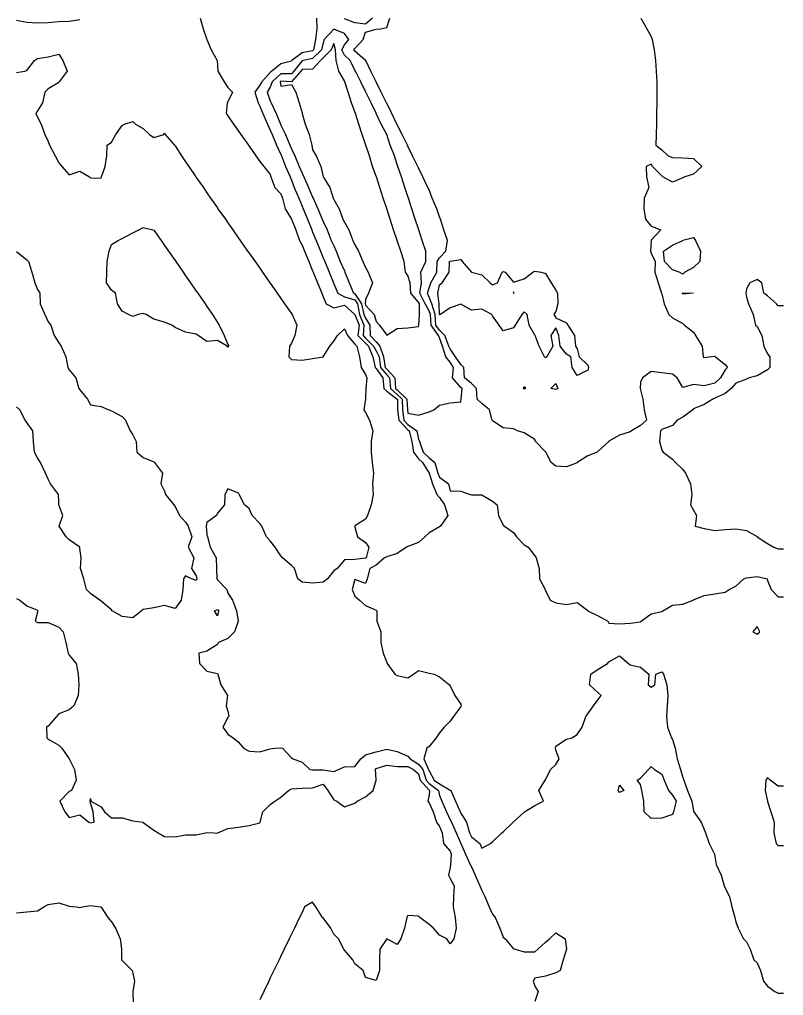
# Model space of a CAD drawing. Header units: metres. Extents: x 2681030 to 2681330, y 1246000 to 1246290.
# Drawn here: x 2681293.9 to 2681330, y 1246076.57 to 1246122.69 of the extents above; entities that cross this region are included whole.
import ezdxf

# ---------------------------------------------------------------- set-up
doc = ezdxf.new("R2010")
doc.units = ezdxf.units.M
doc.layers.add('BASIS_HOEHENLINIEN', color=8, linetype='Continuous')

msp = doc.modelspace()

# ---------------------------------------------------------------- linework, layer by layer
at = {"layer": 'BASIS_HOEHENLINIEN'}
for points in [[(2681302.439, 1246122.75, 436.5), (2681302.576, 1246122.25, 436.5), (2681302.746, 1246121.75, 436.5), (2681302.75, 1246121.744, 436.5), (2681302.963, 1246121.25, 436.5), (2681303.232, 1246120.75, 436.5), (2681303.25, 1246120.525, 436.5), (2681303.264, 1246120.25, 436.5), (2681303.568, 1246119.75, 436.5), (2681303.75, 1246119.479, 436.5), (2681303.956, 1246119.25, 436.5), (2681303.75, 1246118.797, 436.5), (2681303.719, 1246118.75, 436.5), (2681303.668, 1246118.25, 436.5), (2681303.75, 1246118.132, 436.5), (2681304.016, 1246117.75, 436.5), (2681304.25, 1246117.415, 436.5), (2681304.365, 1246117.25, 436.5), (2681304.713, 1246116.75, 436.5), (2681304.75, 1246116.697, 436.5), (2681305.062, 1246116.25, 436.5), (2681305.25, 1246115.98, 436.5), (2681305.451, 1246115.75, 436.5), (2681305.75, 1246115.37, 436.5), (2681305.774, 1246115.25, 436.5), (2681305.965, 1246114.75, 436.5), (2681306.25, 1246114.458, 436.5), (2681306.331, 1246114.25, 436.5), (2681306.46, 1246113.75, 436.5), (2681306.75, 1246113.257, 436.5), (2681306.753, 1246113.25, 436.5), (2681306.957, 1246112.75, 436.5), (2681307.128, 1246112.25, 436.5), (2681307.25, 1246112.033, 436.5), (2681307.366, 1246111.75, 436.5), (2681307.57, 1246111.25, 436.5), (2681307.75, 1246110.809, 436.5), (2681307.774, 1246110.75, 436.5), (2681307.978, 1246110.25, 436.5), (2681308.183, 1246109.75, 436.5), (2681308.25, 1246109.585, 436.5), (2681308.387, 1246109.25, 436.5), (2681308.75, 1246109.065, 436.5), (2681309.25, 1246109.197, 436.5), (2681309.75, 1246108.755, 436.5), (2681309.751, 1246108.75, 436.5), (2681309.947, 1246108.25, 436.5), (2681309.893, 1246107.75, 436.5), (2681310.25, 1246107.391, 436.5), (2681310.387, 1246107.25, 436.5), (2681310.603, 1246106.75, 436.5), (2681310.704, 1246106.25, 436.5), (2681310.75, 1246106.196, 436.5), (2681311.065, 1246105.75, 436.5), (2681311.119, 1246105.25, 436.5), (2681311.25, 1246105.131, 436.5), (2681311.75, 1246104.755, 436.5), (2681311.755, 1246104.75, 436.5), (2681311.761, 1246104.25, 436.5), (2681311.818, 1246103.75, 436.5), (2681312.25, 1246103.298, 436.5), (2681312.319, 1246103.25, 436.5), (2681312.444, 1246102.75, 436.5), (2681312.511, 1246102.25, 436.5), (2681312.75, 1246101.932, 436.5), (2681312.939, 1246101.75, 436.5), (2681313.25, 1246101.258, 436.5), (2681313.254, 1246101.25, 436.5), (2681313.42, 1246100.75, 436.5), (2681313.616, 1246100.25, 436.5), (2681313.75, 1246100.097, 436.5), (2681313.987, 1246099.75, 436.5), (2681314.138, 1246099.25, 436.5), (2681313.789, 1246098.75, 436.5), (2681313.75, 1246098.714, 436.5), (2681313.25, 1246098.434, 436.5), (2681313.05, 1246098.25, 436.5), (2681312.75, 1246097.976, 436.5), (2681312.25, 1246097.791, 436.5), (2681312.187, 1246097.75, 436.5), (2681311.75, 1246097.457, 436.5), (2681311.25, 1246097.304, 436.5), (2681311.153, 1246097.25, 436.5), (2681310.75, 1246096.91, 436.5), (2681310.46, 1246096.75, 436.5), (2681310.331, 1246096.25, 436.5), (2681310.25, 1246096.042, 436.5), (2681309.75, 1246096.219, 436.5), (2681309.616, 1246095.75, 436.5), (2681309.75, 1246095.444, 436.5), (2681309.964, 1246095.25, 436.5), (2681310.25, 1246095.002, 436.5), (2681310.75, 1246094.782, 436.5), (2681310.779, 1246094.75, 436.5), (2681310.789, 1246094.25, 436.5), (2681310.969, 1246093.75, 436.5), (2681310.975, 1246093.25, 436.5), (2681311.077, 1246092.75, 436.5), (2681311.25, 1246092.296, 436.5), (2681311.267, 1246092.25, 436.5), (2681311.636, 1246091.75, 436.5), (2681311.75, 1246091.696, 436.5), (2681312.25, 1246091.586, 436.5), (2681312.512, 1246091.75, 436.5), (2681312.75, 1246091.921, 436.5), (2681313.25, 1246091.792, 436.5), (2681313.498, 1246091.75, 436.5), (2681313.75, 1246091.63, 436.5), (2681314.216, 1246091.25, 436.5), (2681314.25, 1246091.201, 436.5), (2681314.465, 1246090.75, 436.5), (2681314.75, 1246090.328, 436.5), (2681314.777, 1246090.25, 436.5), (2681314.75, 1246090.226, 436.5), (2681314.411, 1246089.75, 436.5), (2681314.25, 1246089.526, 436.5), (2681313.962, 1246089.25, 436.5), (2681313.75, 1246088.983, 436.5), (2681313.594, 1246088.75, 436.5), (2681313.25, 1246088.34, 436.5), (2681313.152, 1246088.25, 436.5), (2681313.007, 1246087.75, 436.5), (2681313.232, 1246087.25, 436.5), (2681313.25, 1246087.189, 436.5), (2681313.497, 1246086.75, 436.5), (2681313.75, 1246086.566, 436.5), (2681314.25, 1246086.276, 436.5), (2681314.279, 1246086.25, 436.5), (2681314.495, 1246085.75, 436.5), (2681314.719, 1246085.25, 436.5), (2681314.75, 1246085.182, 436.5), (2681315.025, 1246084.75, 436.5), (2681315.167, 1246084.25, 436.5), (2681315.25, 1246084.066, 436.5), (2681315.659, 1246083.75, 436.5), (2681315.75, 1246083.536, 436.5), (2681316.155, 1246083.75, 436.5), (2681316.25, 1246083.831, 436.5), (2681316.697, 1246084.25, 436.5), (2681316.75, 1246084.299, 436.5), (2681317.232, 1246084.75, 436.5), (2681317.25, 1246084.767, 436.5), (2681317.75, 1246085.234, 436.5), (2681317.767, 1246085.25, 436.5), (2681318.25, 1246085.539, 436.5), (2681318.657, 1246085.75, 436.5), (2681318.436, 1246086.25, 436.5), (2681318.745, 1246086.75, 436.5), (2681318.75, 1246086.755, 436.5), (2681318.994, 1246087.25, 436.5), (2681319.25, 1246087.479, 436.5), (2681319.401, 1246087.75, 436.5), (2681319.25, 1246088.161, 436.5), (2681319.222, 1246088.25, 436.5), (2681319.25, 1246088.346, 436.5), (2681319.75, 1246088.681, 436.5), (2681320.004, 1246088.75, 436.5), (2681320.25, 1246088.903, 436.5), (2681320.485, 1246089.25, 436.5), (2681320.655, 1246089.75, 436.5), (2681320.75, 1246089.873, 436.5), (2681321.03, 1246090.25, 436.5), (2681321.25, 1246090.562, 436.5), (2681321.385, 1246090.75, 436.5), (2681321.25, 1246090.865, 436.5), (2681320.828, 1246091.25, 436.5), (2681320.89, 1246091.75, 436.5), (2681321.25, 1246091.982, 436.5), (2681321.678, 1246092.25, 436.5), (2681321.75, 1246092.328, 436.5), (2681322.25, 1246092.626, 436.5), (2681322.684, 1246092.25, 436.5), (2681322.75, 1246092.199, 436.5), (2681323.25, 1246092.075, 436.5), (2681323.642, 1246091.75, 436.5), (2681323.607, 1246091.25, 436.5), (2681323.75, 1246091.13, 436.5), (2681323.925, 1246091.25, 436.5), (2681323.967, 1246091.75, 436.5), (2681324.25, 1246091.855, 436.5), (2681324.335, 1246091.75, 436.5), (2681324.492, 1246091.25, 436.5), (2681324.541, 1246090.75, 436.5), (2681324.511, 1246090.25, 436.5), (2681324.466, 1246089.75, 436.5), (2681324.525, 1246089.25, 436.5), (2681324.71, 1246088.75, 436.5), (2681324.75, 1246088.662, 436.5), (2681324.877, 1246088.25, 436.5), (2681324.984, 1246087.75, 436.5), (2681325.127, 1246087.25, 436.5), (2681325.25, 1246086.874, 436.5), (2681325.29, 1246086.75, 436.5), (2681325.472, 1246086.25, 436.5), (2681325.67, 1246085.75, 436.5), (2681325.75, 1246085.297, 436.5), (2681325.766, 1246085.25, 436.5), (2681326.11, 1246084.75, 436.5), (2681326.25, 1246084.417, 436.5), (2681326.312, 1246084.25, 436.5), (2681326.494, 1246083.75, 436.5), (2681326.733, 1246083.25, 436.5), (2681326.75, 1246083.132, 436.5), (2681326.822, 1246082.75, 436.5), (2681327.057, 1246082.25, 436.5), (2681327.194, 1246081.75, 436.5), (2681327.25, 1246081.64, 436.5), (2681327.456, 1246081.25, 436.5), (2681327.56, 1246080.75, 436.5), (2681327.697, 1246080.25, 436.5), (2681327.75, 1246080.044, 436.5), (2681327.863, 1246079.75, 436.5), (2681328.109, 1246079.25, 436.5), (2681328.25, 1246079.103, 436.5), (2681328.419, 1246078.75, 436.5), (2681328.601, 1246078.25, 436.5), (2681328.75, 1246078.115, 436.5), (2681328.913, 1246077.75, 436.5), (2681329.061, 1246077.25, 436.5), (2681329.25, 1246077.005, 436.5), (2681329.592, 1246076.75, 436.5), (2681329.75, 1246076.67, 436.5), (2681330, 1246076.67, 436.5)], [(2681307.937, 1246122.75, 436), (2681307.945, 1246122.25, 436), (2681307.888, 1246121.75, 436), (2681307.791, 1246121.25, 436), (2681307.75, 1246121.211, 436), (2681307.25, 1246121.111, 436), (2681306.766, 1246120.75, 436), (2681306.75, 1246120.727, 436), (2681306.25, 1246120.59, 436), (2681305.826, 1246120.25, 436), (2681305.75, 1246120.184, 436), (2681305.357, 1246119.75, 436), (2681305.25, 1246119.585, 436), (2681305.017, 1246119.25, 436), (2681305.169, 1246118.75, 436), (2681305.25, 1246118.595, 436), (2681305.402, 1246118.25, 436), (2681305.611, 1246117.75, 436), (2681305.75, 1246117.462, 436), (2681305.844, 1246117.25, 436), (2681306.041, 1246116.75, 436), (2681306.25, 1246116.304, 436), (2681306.273, 1246116.25, 436), (2681306.466, 1246115.75, 436), (2681306.687, 1246115.25, 436), (2681306.75, 1246115.095, 436), (2681306.885, 1246114.75, 436), (2681307.095, 1246114.25, 436), (2681307.25, 1246113.871, 436), (2681307.299, 1246113.75, 436), (2681307.504, 1246113.25, 436), (2681307.708, 1246112.75, 436), (2681307.75, 1246112.648, 436), (2681307.912, 1246112.25, 436), (2681308.117, 1246111.75, 436), (2681308.25, 1246111.424, 436), (2681308.321, 1246111.25, 436), (2681308.525, 1246110.75, 436), (2681308.73, 1246110.25, 436), (2681308.75, 1246110.2, 436), (2681308.934, 1246109.75, 436), (2681309.25, 1246109.59, 436), (2681309.75, 1246109.44, 436), (2681309.871, 1246109.25, 436), (2681309.963, 1246108.75, 436), (2681310.174, 1246108.25, 436), (2681310.137, 1246107.75, 436), (2681310.25, 1246107.636, 436), (2681310.626, 1246107.25, 436), (2681310.75, 1246107.028, 436), (2681310.887, 1246106.75, 436), (2681310.952, 1246106.25, 436), (2681311.25, 1246105.895, 436), (2681311.384, 1246105.75, 436), (2681311.424, 1246105.25, 436), (2681311.75, 1246104.969, 436), (2681311.98, 1246104.75, 436), (2681311.995, 1246104.25, 436), (2681312.054, 1246103.75, 436), (2681312.25, 1246103.546, 436), (2681312.673, 1246103.25, 436), (2681312.75, 1246102.863, 436), (2681312.795, 1246102.75, 436), (2681312.969, 1246102.25, 436), (2681313.25, 1246101.98, 436), (2681313.522, 1246101.75, 436), (2681313.663, 1246101.25, 436), (2681313.75, 1246101.057, 436), (2681314.166, 1246100.75, 436), (2681314.25, 1246100.412, 436), (2681314.75, 1246100.403, 436), (2681315.195, 1246100.25, 436), (2681315.25, 1246100.225, 436), (2681315.75, 1246100.232, 436), (2681316.25, 1246099.935, 436), (2681316.465, 1246099.75, 436), (2681316.541, 1246099.25, 436), (2681316.75, 1246098.798, 436), (2681316.812, 1246098.75, 436), (2681317.25, 1246098.441, 436), (2681317.389, 1246098.25, 436), (2681317.75, 1246097.869, 436), (2681317.939, 1246097.75, 436), (2681318.25, 1246097.338, 436), (2681318.308, 1246097.25, 436), (2681318.455, 1246096.75, 436), (2681318.47, 1246096.25, 436), (2681318.734, 1246095.75, 436), (2681318.75, 1246095.709, 436), (2681318.977, 1246095.25, 436), (2681319.25, 1246095.126, 436), (2681319.75, 1246095.051, 436), (2681320.25, 1246095.133, 436), (2681320.75, 1246094.753, 436), (2681320.754, 1246094.75, 436), (2681321.25, 1246094.513, 436), (2681321.698, 1246094.25, 436), (2681321.75, 1246094.163, 436), (2681322.25, 1246094.136, 436), (2681322.75, 1246094.16, 436), (2681323.25, 1246094.233, 436), (2681323.269, 1246094.25, 436), (2681323.75, 1246094.602, 436), (2681324.25, 1246094.717, 436), (2681324.306, 1246094.75, 436), (2681324.75, 1246095.015, 436), (2681325.25, 1246095.053, 436), (2681325.734, 1246095.25, 436), (2681325.75, 1246095.263, 436), (2681326.25, 1246095.463, 436), (2681326.75, 1246095.548, 436), (2681327.25, 1246095.625, 436), (2681327.435, 1246095.75, 436), (2681327.75, 1246095.903, 436), (2681328.13, 1246096.25, 436), (2681328.25, 1246096.312, 436), (2681328.75, 1246096.361, 436), (2681329.225, 1246096.25, 436), (2681329.25, 1246096.172, 436), (2681329.413, 1246095.75, 436), (2681329.75, 1246095.413, 436), (2681330, 1246095.413, 436)], [(2681310.575, 1246122.75, 436), (2681310.25, 1246122.474, 436), (2681309.75, 1246122.532, 436), (2681309.25, 1246122.725, 436)], [(2681323.258, 1246122.75, 436), (2681323.541, 1246122.25, 436), (2681323.75, 1246121.881, 436), (2681323.788, 1246121.75, 436), (2681323.884, 1246121.25, 436), (2681323.945, 1246120.75, 436), (2681323.987, 1246120.25, 436), (2681324.018, 1246119.75, 436), (2681324.022, 1246119.25, 436), (2681324.013, 1246118.75, 436), (2681324.004, 1246118.25, 436), (2681323.995, 1246117.75, 436), (2681323.985, 1246117.25, 436), (2681323.976, 1246116.75, 436), (2681324.25, 1246116.525, 436), (2681324.546, 1246116.25, 436), (2681324.75, 1246116.175, 436), (2681325.25, 1246116.155, 436), (2681325.75, 1246116.123, 436), (2681326.141, 1246115.75, 436), (2681325.75, 1246115.376, 436), (2681325.339, 1246115.25, 436), (2681325.25, 1246115.202, 436), (2681324.75, 1246114.999, 436), (2681324.297, 1246115.25, 436), (2681324.25, 1246115.296, 436), (2681323.809, 1246115.75, 436), (2681323.75, 1246115.854, 436), (2681323.509, 1246115.75, 436), (2681323.532, 1246115.25, 436), (2681323.633, 1246114.75, 436), (2681323.418, 1246114.25, 436), (2681323.404, 1246113.75, 436), (2681323.476, 1246113.25, 436), (2681323.75, 1246112.917, 436), (2681324.204, 1246112.75, 436), (2681323.75, 1246112.263, 436), (2681323.746, 1246112.25, 436), (2681323.723, 1246111.75, 436), (2681323.75, 1246111.641, 436), (2681323.94, 1246111.25, 436), (2681323.924, 1246110.75, 436), (2681324.075, 1246110.25, 436), (2681324.242, 1246109.75, 436), (2681324.25, 1246109.723, 436), (2681324.368, 1246109.25, 436), (2681324.578, 1246108.75, 436), (2681324.75, 1246108.587, 436), (2681325.25, 1246108.321, 436), (2681325.323, 1246108.25, 436), (2681325.75, 1246107.912, 436), (2681325.849, 1246107.75, 436), (2681326.158, 1246107.25, 436), (2681326.203, 1246106.75, 436), (2681326.25, 1246106.714, 436), (2681326.477, 1246106.75, 436), (2681326.75, 1246106.776, 436), (2681326.782, 1246106.75, 436), (2681327.25, 1246106.385, 436), (2681327.359, 1246106.25, 436), (2681327.25, 1246106.129, 436), (2681327.028, 1246105.75, 436), (2681326.75, 1246105.509, 436), (2681326.25, 1246105.375, 436), (2681325.75, 1246105.436, 436), (2681325.25, 1246105.299, 436), (2681324.972, 1246105.75, 436), (2681324.75, 1246105.936, 436), (2681324.25, 1246105.992, 436), (2681323.75, 1246106.052, 436), (2681323.333, 1246105.75, 436), (2681323.25, 1246105.555, 436), (2681323.225, 1246105.25, 436), (2681323.25, 1246105.187, 436), (2681323.35, 1246104.75, 436), (2681323.415, 1246104.25, 436), (2681323.522, 1246103.75, 436), (2681323.25, 1246103.506, 436), (2681322.824, 1246103.25, 436), (2681322.75, 1246103.209, 436), (2681322.25, 1246103.048, 436), (2681321.75, 1246102.757, 436), (2681321.742, 1246102.75, 436), (2681321.25, 1246102.288, 436), (2681321.193, 1246102.25, 436), (2681320.75, 1246102.067, 436), (2681320.257, 1246101.75, 436), (2681320.25, 1246101.745, 436), (2681319.75, 1246101.551, 436), (2681319.25, 1246101.585, 436), (2681319.028, 1246101.75, 436), (2681318.767, 1246102.25, 436), (2681318.75, 1246102.264, 436), (2681318.283, 1246102.75, 436), (2681318.25, 1246102.849, 436), (2681317.75, 1246103.165, 436), (2681317.424, 1246103.25, 436), (2681317.25, 1246103.352, 436), (2681316.75, 1246103.399, 436), (2681316.25, 1246103.724, 436), (2681316.233, 1246103.75, 436), (2681316.107, 1246104.25, 436), (2681315.75, 1246104.549, 436), (2681315.521, 1246104.75, 436), (2681315.49, 1246105.25, 436), (2681315.25, 1246105.481, 436), (2681314.934, 1246105.75, 436), (2681314.898, 1246106.25, 436), (2681314.75, 1246106.379, 436), (2681314.507, 1246106.75, 436), (2681314.25, 1246107.129, 436), (2681314.185, 1246107.25, 436), (2681314.005, 1246107.75, 436), (2681313.75, 1246108.004, 436), (2681313.566, 1246108.25, 436), (2681313.534, 1246108.75, 436), (2681313.379, 1246109.25, 436), (2681313.25, 1246109.575, 436), (2681313.177, 1246109.75, 436), (2681313.25, 1246110.002, 436), (2681313.335, 1246110.25, 436), (2681313.615, 1246110.75, 436), (2681313.629, 1246111.25, 436), (2681313.75, 1246111.432, 436), (2681314.046, 1246111.75, 436), (2681314.116, 1246112.25, 436), (2681313.952, 1246112.75, 436), (2681313.785, 1246113.25, 436), (2681313.75, 1246113.363, 436), (2681313.622, 1246113.75, 436), (2681313.402, 1246114.25, 436), (2681313.25, 1246114.634, 436), (2681313.198, 1246114.75, 436), (2681312.965, 1246115.25, 436), (2681312.75, 1246115.686, 436), (2681312.716, 1246115.75, 436), (2681312.472, 1246116.25, 436), (2681312.25, 1246116.701, 436), (2681312.226, 1246116.75, 436), (2681311.979, 1246117.25, 436), (2681311.75, 1246117.715, 436), (2681311.733, 1246117.75, 436), (2681311.487, 1246118.25, 436), (2681311.25, 1246118.73, 436), (2681311.24, 1246118.75, 436), (2681310.994, 1246119.25, 436), (2681310.75, 1246119.745, 436), (2681310.747, 1246119.75, 436), (2681310.501, 1246120.25, 436), (2681310.259, 1246120.75, 436), (2681310.25, 1246120.76, 436), (2681309.75, 1246121.201, 436), (2681309.695, 1246121.25, 436), (2681309.75, 1246121.325, 436), (2681310.138, 1246121.75, 436), (2681310.25, 1246122.096, 436), (2681310.75, 1246122.227, 436), (2681310.973, 1246122.25, 436), (2681311.25, 1246122.311, 436), (2681311.406, 1246122.75, 436)], [(2681293.75, 1246122.663, 436.5), (2681294.25, 1246122.567, 436.5), (2681294.75, 1246122.538, 436.5), (2681295.25, 1246122.551, 436.5), (2681295.75, 1246122.598, 436.5), (2681296.25, 1246122.613, 436.5), (2681296.75, 1246122.693, 436.5)], [(2681313.25, 1246104.156, 435.5), (2681313.472, 1246104.25, 435.5), (2681313.75, 1246104.466, 435.5), (2681314.25, 1246104.57, 435.5), (2681314.75, 1246104.625, 435.5), (2681314.766, 1246104.75, 435.5), (2681314.81, 1246105.25, 435.5), (2681314.75, 1246105.304, 435.5), (2681314.36, 1246105.75, 435.5), (2681314.403, 1246106.25, 435.5), (2681314.25, 1246106.504, 435.5), (2681314.047, 1246106.75, 435.5), (2681313.881, 1246107.25, 435.5), (2681313.75, 1246107.654, 435.5), (2681313.693, 1246107.75, 435.5), (2681313.355, 1246108.25, 435.5), (2681313.319, 1246108.75, 435.5), (2681313.25, 1246108.918, 435.5), (2681313.076, 1246109.25, 435.5), (2681312.811, 1246109.75, 435.5), (2681312.9, 1246110.25, 435.5), (2681312.86, 1246110.75, 435.5), (2681313.096, 1246111.25, 435.5), (2681313.098, 1246111.75, 435.5), (2681312.933, 1246112.25, 435.5), (2681312.768, 1246112.75, 435.5), (2681312.75, 1246112.805, 435.5), (2681312.603, 1246113.25, 435.5), (2681312.439, 1246113.75, 435.5), (2681312.274, 1246114.25, 435.5), (2681312.25, 1246114.323, 435.5), (2681312.109, 1246114.75, 435.5), (2681311.945, 1246115.25, 435.5), (2681311.78, 1246115.75, 435.5), (2681311.75, 1246115.841, 435.5), (2681311.615, 1246116.25, 435.5), (2681311.415, 1246116.75, 435.5), (2681311.253, 1246117.25, 435.5), (2681311.25, 1246117.256, 435.5), (2681310.992, 1246117.75, 435.5), (2681310.76, 1246118.25, 435.5), (2681310.75, 1246118.271, 435.5), (2681310.514, 1246118.75, 435.5), (2681310.267, 1246119.25, 435.5), (2681310.25, 1246119.285, 435.5), (2681310.021, 1246119.75, 435.5), (2681309.775, 1246120.25, 435.5), (2681309.75, 1246120.3, 435.5), (2681309.528, 1246120.75, 435.5), (2681309.25, 1246121, 435.5), (2681309.133, 1246121.25, 435.5), (2681309.25, 1246121.492, 435.5), (2681309.459, 1246121.75, 435.5), (2681309.25, 1246122.023, 435.5), (2681308.75, 1246122.231, 435.5), (2681308.302, 1246121.75, 435.5), (2681308.25, 1246121.584, 435.5), (2681308.175, 1246121.25, 435.5), (2681307.75, 1246120.852, 435.5), (2681307.315, 1246120.75, 435.5), (2681307.25, 1246120.733, 435.5), (2681306.859, 1246120.25, 435.5), (2681306.75, 1246120.128, 435.5), (2681306.25, 1246120.122, 435.5), (2681305.846, 1246119.75, 435.5), (2681305.75, 1246119.491, 435.5), (2681305.606, 1246119.25, 435.5), (2681305.75, 1246118.845, 435.5), (2681305.791, 1246118.75, 435.5), (2681306.031, 1246118.25, 435.5), (2681306.229, 1246117.75, 435.5), (2681306.25, 1246117.701, 435.5), (2681306.468, 1246117.25, 435.5), (2681306.673, 1246116.75, 435.5), (2681306.75, 1246116.571, 435.5), (2681306.903, 1246116.25, 435.5), (2681307.117, 1246115.75, 435.5), (2681307.25, 1246115.434, 435.5), (2681307.337, 1246115.25, 435.5), (2681307.559, 1246114.75, 435.5), (2681307.75, 1246114.291, 435.5), (2681307.769, 1246114.25, 435.5), (2681308, 1246113.75, 435.5), (2681308.202, 1246113.25, 435.5), (2681308.25, 1246113.149, 435.5), (2681308.433, 1246112.75, 435.5), (2681308.633, 1246112.25, 435.5), (2681308.75, 1246111.991, 435.5), (2681308.86, 1246111.75, 435.5), (2681309.058, 1246111.25, 435.5), (2681309.25, 1246110.808, 435.5), (2681309.279, 1246110.75, 435.5), (2681309.479, 1246110.25, 435.5), (2681309.685, 1246109.75, 435.5), (2681309.75, 1246109.725, 435.5), (2681310.053, 1246109.25, 435.5), (2681310.175, 1246108.75, 435.5), (2681310.25, 1246108.578, 435.5), (2681310.459, 1246108.25, 435.5), (2681310.473, 1246107.75, 435.5), (2681310.75, 1246107.46, 435.5), (2681310.929, 1246107.25, 435.5), (2681311.1, 1246106.75, 435.5), (2681311.174, 1246106.25, 435.5), (2681311.25, 1246106.16, 435.5), (2681311.629, 1246105.75, 435.5), (2681311.673, 1246105.25, 435.5), (2681311.75, 1246105.184, 435.5), (2681312.205, 1246104.75, 435.5), (2681312.23, 1246104.25, 435.5), (2681312.25, 1246104.083, 435.5), (2681312.75, 1246103.994, 435.5), (2681313.25, 1246104.156, 435.5)], [(2681312.75, 1246108.186, 435), (2681312.776, 1246108.25, 435), (2681312.801, 1246108.75, 435), (2681312.799, 1246109.25, 435), (2681312.75, 1246109.338, 435), (2681312.388, 1246109.75, 435), (2681312.355, 1246110.25, 435), (2681312.25, 1246110.595, 435), (2681312.137, 1246110.75, 435), (2681312.077, 1246111.25, 435), (2681311.914, 1246111.75, 435), (2681311.75, 1246112.248, 435), (2681311.749, 1246112.25, 435), (2681311.579, 1246112.75, 435), (2681311.42, 1246113.25, 435), (2681311.255, 1246113.75, 435), (2681311.25, 1246113.766, 435), (2681311.082, 1246114.25, 435), (2681310.926, 1246114.75, 435), (2681310.761, 1246115.25, 435), (2681310.75, 1246115.284, 435), (2681310.584, 1246115.75, 435), (2681310.432, 1246116.25, 435), (2681310.267, 1246116.75, 435), (2681310.25, 1246116.802, 435), (2681310.087, 1246117.25, 435), (2681309.938, 1246117.75, 435), (2681309.773, 1246118.25, 435), (2681309.75, 1246118.32, 435), (2681309.59, 1246118.75, 435), (2681309.431, 1246119.25, 435), (2681309.269, 1246119.75, 435), (2681309.25, 1246119.791, 435), (2681308.986, 1246120.25, 435), (2681308.863, 1246120.75, 435), (2681308.83, 1246121.25, 435), (2681308.75, 1246121.55, 435), (2681308.626, 1246121.25, 435), (2681308.25, 1246120.873, 435), (2681308.116, 1246120.75, 435), (2681307.75, 1246120.337, 435), (2681307.25, 1246120.321, 435), (2681307.192, 1246120.25, 435), (2681306.75, 1246119.753, 435), (2681306.25, 1246119.774, 435), (2681306.224, 1246119.75, 435), (2681306.25, 1246119.533, 435), (2681306.75, 1246119.615, 435), (2681306.952, 1246119.25, 435), (2681307.107, 1246118.75, 435), (2681307.25, 1246118.288, 435), (2681307.262, 1246118.25, 435), (2681307.404, 1246117.75, 435), (2681307.593, 1246117.25, 435), (2681307.709, 1246116.75, 435), (2681307.75, 1246116.525, 435), (2681307.92, 1246116.25, 435), (2681308.136, 1246115.75, 435), (2681308.25, 1246115.251, 435), (2681308.251, 1246115.25, 435), (2681308.571, 1246114.75, 435), (2681308.717, 1246114.25, 435), (2681308.75, 1246114.18, 435), (2681309.012, 1246113.75, 435), (2681309.185, 1246113.25, 435), (2681309.25, 1246113.11, 435), (2681309.459, 1246112.75, 435), (2681309.652, 1246112.25, 435), (2681309.75, 1246112.041, 435), (2681309.911, 1246111.75, 435), (2681310.119, 1246111.25, 435), (2681310.25, 1246110.971, 435), (2681310.367, 1246110.75, 435), (2681310.587, 1246110.25, 435), (2681310.397, 1246109.75, 435), (2681310.25, 1246109.461, 435), (2681310.235, 1246109.25, 435), (2681310.25, 1246109.193, 435), (2681310.66, 1246108.75, 435), (2681310.75, 1246108.413, 435), (2681310.917, 1246108.25, 435), (2681311.25, 1246107.775, 435), (2681311.75, 1246108.085, 435), (2681312.25, 1246108.117, 435), (2681312.75, 1246108.186, 435)], [(2681293.75, 1246120.18, 437), (2681294.154, 1246120.25, 437), (2681294.25, 1246120.286, 437), (2681294.609, 1246120.75, 437), (2681294.75, 1246120.854, 437), (2681295.25, 1246120.919, 437), (2681295.75, 1246121.051, 437), (2681295.943, 1246120.75, 437), (2681296.151, 1246120.25, 437), (2681295.776, 1246119.75, 437), (2681295.75, 1246119.706, 437), (2681295.25, 1246119.418, 437), (2681295.089, 1246119.25, 437), (2681294.978, 1246118.75, 437), (2681294.75, 1246118.376, 437), (2681294.668, 1246118.25, 437), (2681294.75, 1246118.075, 437), (2681294.917, 1246117.75, 437), (2681295.092, 1246117.25, 437), (2681295.25, 1246116.918, 437), (2681295.319, 1246116.75, 437), (2681295.588, 1246116.25, 437), (2681295.75, 1246115.924, 437), (2681295.896, 1246115.75, 437), (2681296.25, 1246115.354, 437), (2681296.75, 1246115.531, 437), (2681297.21, 1246115.25, 437), (2681297.25, 1246115.215, 437), (2681297.75, 1246115.196, 437), (2681297.771, 1246115.25, 437), (2681297.953, 1246115.75, 437), (2681298.026, 1246116.25, 437), (2681298.049, 1246116.75, 437), (2681298.25, 1246116.89, 437), (2681298.446, 1246117.25, 437), (2681298.75, 1246117.689, 437), (2681298.861, 1246117.75, 437), (2681299.25, 1246117.864, 437), (2681299.386, 1246117.75, 437), (2681299.75, 1246117.534, 437), (2681300.037, 1246117.25, 437), (2681300.25, 1246117.121, 437), (2681300.725, 1246117.25, 437), (2681300.75, 1246117.33, 437), (2681300.776, 1246117.25, 437), (2681301.224, 1246116.75, 437), (2681301.25, 1246116.714, 437), (2681301.56, 1246116.25, 437), (2681301.75, 1246115.965, 437), (2681301.903, 1246115.75, 437), (2681302.229, 1246115.25, 437), (2681302.25, 1246115.219, 437), (2681302.587, 1246114.75, 437), (2681302.75, 1246114.503, 437), (2681302.927, 1246114.25, 437), (2681303.25, 1246113.79, 437), (2681303.277, 1246113.75, 437), (2681303.628, 1246113.25, 437), (2681303.75, 1246113.076, 437), (2681303.979, 1246112.75, 437), (2681304.25, 1246112.363, 437), (2681304.327, 1246112.25, 437), (2681304.68, 1246111.75, 437), (2681304.75, 1246111.65, 437), (2681305.028, 1246111.25, 437), (2681305.25, 1246110.935, 437), (2681305.377, 1246110.75, 437), (2681305.731, 1246110.25, 437), (2681305.75, 1246110.223, 437), (2681306.078, 1246109.75, 437), (2681306.25, 1246109.505, 437), (2681306.426, 1246109.25, 437), (2681306.75, 1246108.794, 437), (2681306.789, 1246108.75, 437), (2681307.008, 1246108.25, 437), (2681306.904, 1246107.75, 437), (2681306.75, 1246107.392, 437), (2681306.658, 1246107.25, 437), (2681306.628, 1246106.75, 437), (2681306.75, 1246106.616, 437), (2681307.25, 1246106.592, 437), (2681307.75, 1246106.677, 437), (2681308.25, 1246106.744, 437), (2681308.253, 1246106.75, 437), (2681308.558, 1246107.25, 437), (2681308.75, 1246107.483, 437), (2681308.925, 1246107.75, 437), (2681309.25, 1246108.077, 437), (2681309.391, 1246107.75, 437), (2681309.75, 1246107.342, 437), (2681309.84, 1246107.25, 437), (2681309.971, 1246106.75, 437), (2681310.051, 1246106.25, 437), (2681310.25, 1246105.912, 437), (2681310.319, 1246105.75, 437), (2681310.269, 1246105.25, 437), (2681310.25, 1246104.8, 437), (2681310.248, 1246104.75, 437), (2681310.167, 1246104.25, 437), (2681310.25, 1246104.112, 437), (2681310.432, 1246103.75, 437), (2681310.597, 1246103.25, 437), (2681310.515, 1246102.75, 437), (2681310.517, 1246102.25, 437), (2681310.567, 1246101.75, 437), (2681310.623, 1246101.25, 437), (2681310.572, 1246100.75, 437), (2681310.612, 1246100.25, 437), (2681310.516, 1246099.75, 437), (2681310.337, 1246099.25, 437), (2681310.25, 1246099.072, 437), (2681309.75, 1246098.765, 437), (2681309.737, 1246098.75, 437), (2681309.75, 1246098.706, 437), (2681309.871, 1246098.25, 437), (2681310.25, 1246097.969, 437), (2681310.41, 1246097.75, 437), (2681310.278, 1246097.25, 437), (2681310.25, 1246097.231, 437), (2681309.75, 1246097.174, 437), (2681309.25, 1246097.15, 437), (2681308.908, 1246096.75, 437), (2681308.75, 1246096.635, 437), (2681308.448, 1246096.25, 437), (2681308.25, 1246096.095, 437), (2681307.75, 1246096.056, 437), (2681307.25, 1246096.099, 437), (2681307.046, 1246096.25, 437), (2681306.9, 1246096.75, 437), (2681306.75, 1246096.89, 437), (2681306.327, 1246097.25, 437), (2681306.25, 1246097.341, 437), (2681305.984, 1246097.75, 437), (2681305.75, 1246098.05, 437), (2681305.566, 1246098.25, 437), (2681305.357, 1246098.75, 437), (2681305.25, 1246098.867, 437), (2681304.9, 1246099.25, 437), (2681304.75, 1246099.579, 437), (2681304.537, 1246099.75, 437), (2681304.282, 1246100.25, 437), (2681304.25, 1246100.306, 437), (2681303.75, 1246100.508, 437), (2681303.597, 1246100.25, 437), (2681303.584, 1246099.75, 437), (2681303.25, 1246099.356, 437), (2681303.208, 1246099.25, 437), (2681302.75, 1246098.927, 437), (2681302.715, 1246098.75, 437), (2681302.75, 1246098.329, 437), (2681302.787, 1246098.25, 437), (2681302.901, 1246097.75, 437), (2681303.196, 1246097.25, 437), (2681303.2, 1246096.75, 437), (2681303.218, 1246096.25, 437), (2681303.25, 1246096.213, 437), (2681303.697, 1246095.75, 437), (2681303.75, 1246095.574, 437), (2681303.971, 1246095.25, 437), (2681304.156, 1246094.75, 437), (2681304.232, 1246094.25, 437), (2681304.056, 1246093.75, 437), (2681303.75, 1246093.445, 437), (2681303.309, 1246093.25, 437), (2681303.25, 1246093.152, 437), (2681302.75, 1246092.846, 437), (2681302.37, 1246092.75, 437), (2681302.403, 1246092.25, 437), (2681302.75, 1246091.886, 437), (2681303.25, 1246091.785, 437), (2681303.275, 1246091.75, 437), (2681303.411, 1246091.25, 437), (2681303.734, 1246090.75, 437), (2681303.662, 1246090.25, 437), (2681303.75, 1246090.004, 437), (2681303.788, 1246089.75, 437), (2681303.75, 1246089.71, 437), (2681303.504, 1246089.25, 437), (2681303.75, 1246088.92, 437), (2681303.992, 1246088.75, 437), (2681304.25, 1246088.533, 437), (2681304.487, 1246088.25, 437), (2681304.75, 1246088.118, 437), (2681305.25, 1246088.079, 437), (2681305.75, 1246088.226, 437), (2681305.964, 1246088.25, 437), (2681306.25, 1246088.274, 437), (2681306.334, 1246088.25, 437), (2681306.75, 1246087.795, 437), (2681306.827, 1246087.75, 437), (2681307.25, 1246087.593, 437), (2681307.621, 1246087.25, 437), (2681307.75, 1246087.231, 437), (2681308.25, 1246087.234, 437), (2681308.75, 1246087.149, 437), (2681308.967, 1246087.25, 437), (2681309.25, 1246087.379, 437), (2681309.75, 1246087.384, 437), (2681310.032, 1246087.75, 437), (2681310.25, 1246087.946, 437), (2681310.75, 1246088.088, 437), (2681311.25, 1246088.215, 437), (2681311.75, 1246088.105, 437), (2681312.25, 1246087.873, 437), (2681312.367, 1246087.75, 437), (2681312.75, 1246087.492, 437), (2681312.96, 1246087.25, 437), (2681313.108, 1246086.75, 437), (2681313.25, 1246086.585, 437), (2681313.691, 1246086.25, 437), (2681313.75, 1246086.022, 437), (2681313.857, 1246085.75, 437), (2681314.081, 1246085.25, 437), (2681314.25, 1246084.872, 437), (2681314.305, 1246084.75, 437), (2681314.529, 1246084.25, 437), (2681314.75, 1246083.756, 437), (2681314.753, 1246083.75, 437), (2681314.977, 1246083.25, 437), (2681315.201, 1246082.75, 437), (2681315.25, 1246082.64, 437), (2681315.425, 1246082.25, 437), (2681315.648, 1246081.75, 437), (2681315.75, 1246081.523, 437), (2681315.887, 1246081.25, 437), (2681316.096, 1246080.75, 437), (2681316.25, 1246080.407, 437), (2681316.382, 1246080.25, 437), (2681316.602, 1246079.75, 437), (2681316.75, 1246079.315, 437), (2681316.854, 1246079.25, 437), (2681317.25, 1246078.771, 437), (2681317.326, 1246078.75, 437), (2681317.75, 1246078.635, 437), (2681318.25, 1246078.625, 437), (2681318.395, 1246078.75, 437), (2681318.75, 1246079.082, 437), (2681318.948, 1246079.25, 437), (2681319.25, 1246079.531, 437), (2681319.691, 1246079.25, 437), (2681319.739, 1246078.75, 437), (2681319.597, 1246078.25, 437), (2681319.451, 1246077.75, 437), (2681319.25, 1246077.638, 437), (2681318.75, 1246077.484, 437), (2681318.25, 1246077.379, 437), (2681318.171, 1246077.25, 437), (2681318.25, 1246077.013, 437), (2681318.41, 1246076.75, 437), (2681318.25, 1246076.285, 437)], [(2681303.788, 1246107.25, 437.5), (2681303.75, 1246107.205, 437.5), (2681303.704, 1246107.25, 437.5), (2681303.25, 1246107.521, 437.5), (2681302.75, 1246107.481, 437.5), (2681302.343, 1246107.75, 437.5), (2681302.25, 1246107.823, 437.5), (2681301.75, 1246107.91, 437.5), (2681301.25, 1246108.13, 437.5), (2681301.1, 1246108.25, 437.5), (2681300.75, 1246108.381, 437.5), (2681300.25, 1246108.533, 437.5), (2681299.881, 1246108.75, 437.5), (2681299.75, 1246108.8, 437.5), (2681299.51, 1246108.75, 437.5), (2681299.25, 1246108.661, 437.5), (2681299.051, 1246108.75, 437.5), (2681298.75, 1246108.908, 437.5), (2681298.529, 1246109.25, 437.5), (2681298.432, 1246109.75, 437.5), (2681298.25, 1246109.899, 437.5), (2681298.005, 1246110.25, 437.5), (2681298.026, 1246110.75, 437.5), (2681298.048, 1246111.25, 437.5), (2681298.138, 1246111.75, 437.5), (2681298.25, 1246112.063, 437.5), (2681298.555, 1246112.25, 437.5), (2681298.75, 1246112.349, 437.5), (2681299.25, 1246112.603, 437.5), (2681299.538, 1246112.75, 437.5), (2681299.75, 1246112.858, 437.5), (2681300.2, 1246112.75, 437.5), (2681300.25, 1246112.734, 437.5), (2681300.586, 1246112.25, 437.5), (2681300.75, 1246112.014, 437.5), (2681300.933, 1246111.75, 437.5), (2681301.25, 1246111.294, 437.5), (2681301.28, 1246111.25, 437.5), (2681301.628, 1246110.75, 437.5), (2681301.75, 1246110.574, 437.5), (2681301.975, 1246110.25, 437.5), (2681302.25, 1246109.854, 437.5), (2681302.322, 1246109.75, 437.5), (2681302.669, 1246109.25, 437.5), (2681302.75, 1246109.134, 437.5), (2681303.017, 1246108.75, 437.5), (2681303.25, 1246108.379, 437.5), (2681303.337, 1246108.25, 437.5), (2681303.563, 1246107.75, 437.5), (2681303.75, 1246107.334, 437.5), (2681303.788, 1246107.25, 437.5)], [(2681325.342, 1246110.75, 436), (2681325.25, 1246110.661, 436), (2681325.073, 1246110.75, 436), (2681324.75, 1246110.859, 436), (2681324.38, 1246111.25, 436), (2681324.337, 1246111.75, 436), (2681324.75, 1246112.019, 436), (2681325.24, 1246112.25, 436), (2681325.25, 1246112.258, 436), (2681325.75, 1246112.386, 436), (2681325.849, 1246112.25, 436), (2681326.079, 1246111.75, 436), (2681326.046, 1246111.25, 436), (2681325.75, 1246110.977, 436), (2681325.342, 1246110.75, 436)], [(2681293.75, 1246111.728, 437.5), (2681294.25, 1246111.333, 437.5), (2681294.321, 1246111.25, 437.5), (2681294.489, 1246110.75, 437.5), (2681294.625, 1246110.25, 437.5), (2681294.75, 1246109.93, 437.5), (2681294.863, 1246109.75, 437.5), (2681294.876, 1246109.25, 437.5), (2681295.099, 1246108.75, 437.5), (2681295.25, 1246108.404, 437.5), (2681295.372, 1246108.25, 437.5), (2681295.531, 1246107.75, 437.5), (2681295.75, 1246107.408, 437.5), (2681295.862, 1246107.25, 437.5), (2681296.086, 1246106.75, 437.5), (2681296.181, 1246106.25, 437.5), (2681296.25, 1246106.135, 437.5), (2681296.562, 1246105.75, 437.5), (2681296.706, 1246105.25, 437.5), (2681296.75, 1246105.191, 437.5), (2681297.114, 1246104.75, 437.5), (2681297.25, 1246104.486, 437.5), (2681297.75, 1246104.398, 437.5), (2681298.122, 1246104.25, 437.5), (2681298.25, 1246104.199, 437.5), (2681298.75, 1246103.923, 437.5), (2681298.907, 1246103.75, 437.5), (2681299.129, 1246103.25, 437.5), (2681299.25, 1246103.067, 437.5), (2681299.405, 1246102.75, 437.5), (2681299.437, 1246102.25, 437.5), (2681299.75, 1246101.992, 437.5), (2681300.25, 1246101.791, 437.5), (2681300.28, 1246101.75, 437.5), (2681300.649, 1246101.25, 437.5), (2681300.575, 1246100.75, 437.5), (2681300.75, 1246100.407, 437.5), (2681300.8, 1246100.25, 437.5), (2681301.193, 1246099.75, 437.5), (2681301.25, 1246099.675, 437.5), (2681301.458, 1246099.25, 437.5), (2681301.75, 1246098.929, 437.5), (2681301.866, 1246098.75, 437.5), (2681302.035, 1246098.25, 437.5), (2681301.867, 1246097.75, 437.5), (2681302.143, 1246097.25, 437.5), (2681302.029, 1246096.75, 437.5), (2681302.25, 1246096.401, 437.5), (2681302.286, 1246096.25, 437.5), (2681302.25, 1246096.182, 437.5), (2681302.026, 1246096.25, 437.5), (2681301.75, 1246096.398, 437.5), (2681301.651, 1246096.25, 437.5), (2681301.613, 1246095.75, 437.5), (2681301.533, 1246095.25, 437.5), (2681301.25, 1246094.856, 437.5), (2681300.75, 1246095.002, 437.5), (2681300.25, 1246094.885, 437.5), (2681299.75, 1246094.811, 437.5), (2681299.664, 1246094.75, 437.5), (2681299.25, 1246094.407, 437.5), (2681298.75, 1246094.473, 437.5), (2681298.284, 1246094.75, 437.5), (2681298.25, 1246094.792, 437.5), (2681297.75, 1246095.207, 437.5), (2681297.698, 1246095.25, 437.5), (2681297.25, 1246095.56, 437.5), (2681297.06, 1246095.75, 437.5), (2681296.937, 1246096.25, 437.5), (2681296.782, 1246096.75, 437.5), (2681296.814, 1246097.25, 437.5), (2681296.75, 1246097.697, 437.5), (2681296.742, 1246097.75, 437.5), (2681296.25, 1246098.107, 437.5), (2681296.099, 1246098.25, 437.5), (2681295.78, 1246098.75, 437.5), (2681295.953, 1246099.25, 437.5), (2681295.752, 1246099.75, 437.5), (2681295.75, 1246099.921, 437.5), (2681295.746, 1246100.25, 437.5), (2681295.365, 1246100.75, 437.5), (2681295.25, 1246100.969, 437.5), (2681295.135, 1246101.25, 437.5), (2681294.884, 1246101.75, 437.5), (2681294.75, 1246101.976, 437.5), (2681294.614, 1246102.25, 437.5), (2681294.566, 1246102.75, 437.5), (2681294.521, 1246103.25, 437.5), (2681294.25, 1246103.646, 437.5), (2681294.166, 1246103.75, 437.5), (2681293.912, 1246104.25, 437.5), (2681293.75, 1246104.386, 437.5)], [(2681320.782, 1246106.25, 436.5), (2681320.75, 1246106.126, 436.5), (2681320.25, 1246105.874, 436.5), (2681320.022, 1246106.25, 436.5), (2681319.944, 1246106.75, 436.5), (2681319.75, 1246106.872, 436.5), (2681319.44, 1246107.25, 436.5), (2681319.379, 1246107.75, 436.5), (2681319.25, 1246108.124, 436.5), (2681319.008, 1246107.75, 436.5), (2681319.101, 1246107.25, 436.5), (2681318.825, 1246106.75, 436.5), (2681318.75, 1246106.699, 436.5), (2681318.704, 1246106.75, 436.5), (2681318.452, 1246107.25, 436.5), (2681318.264, 1246107.75, 436.5), (2681318.25, 1246107.77, 436.5), (2681317.985, 1246108.25, 436.5), (2681317.891, 1246108.75, 436.5), (2681317.75, 1246108.882, 436.5), (2681317.63, 1246108.75, 436.5), (2681317.323, 1246108.25, 436.5), (2681317.25, 1246108.112, 436.5), (2681316.75, 1246107.978, 436.5), (2681316.57, 1246108.25, 436.5), (2681316.25, 1246108.693, 436.5), (2681316.217, 1246108.75, 436.5), (2681315.75, 1246109.006, 436.5), (2681315.25, 1246108.947, 436.5), (2681314.75, 1246109.245, 436.5), (2681314.25, 1246109.064, 436.5), (2681313.787, 1246108.75, 436.5), (2681313.75, 1246108.74, 436.5), (2681313.749, 1246108.75, 436.5), (2681313.731, 1246109.25, 436.5), (2681313.664, 1246109.75, 436.5), (2681313.75, 1246110.145, 436.5), (2681313.867, 1246110.25, 436.5), (2681314.208, 1246110.75, 436.5), (2681314.225, 1246111.25, 436.5), (2681314.25, 1246111.277, 436.5), (2681314.75, 1246111.349, 436.5), (2681314.814, 1246111.25, 436.5), (2681315.25, 1246110.754, 436.5), (2681315.264, 1246110.75, 436.5), (2681315.75, 1246110.629, 436.5), (2681316.142, 1246110.25, 436.5), (2681316.25, 1246110.148, 436.5), (2681316.487, 1246110.25, 436.5), (2681316.708, 1246110.75, 436.5), (2681316.75, 1246110.78, 436.5), (2681316.844, 1246110.75, 436.5), (2681317.25, 1246110.277, 436.5), (2681317.75, 1246110.43, 436.5), (2681318.151, 1246110.75, 436.5), (2681318.25, 1246110.805, 436.5), (2681318.545, 1246110.75, 436.5), (2681318.75, 1246110.687, 436.5), (2681319.026, 1246110.25, 436.5), (2681319.25, 1246109.898, 436.5), (2681319.322, 1246109.75, 436.5), (2681319.33, 1246109.25, 436.5), (2681319.25, 1246108.899, 436.5), (2681319.15, 1246108.75, 436.5), (2681319.25, 1246108.587, 436.5), (2681319.75, 1246108.351, 436.5), (2681319.811, 1246108.25, 436.5), (2681320.126, 1246107.75, 436.5), (2681320.177, 1246107.25, 436.5), (2681320.25, 1246107.125, 436.5), (2681320.345, 1246106.75, 436.5), (2681320.75, 1246106.357, 436.5), (2681320.782, 1246106.25, 436.5)], [(2681330, 1246109.157, 435.5), (2681329.75, 1246109.157, 435.5), (2681329.675, 1246109.25, 435.5), (2681329.25, 1246109.631, 435.5), (2681329.069, 1246109.75, 435.5), (2681328.985, 1246110.25, 435.5), (2681328.75, 1246110.409, 435.5), (2681328.416, 1246110.25, 435.5), (2681328.25, 1246109.958, 435.5), (2681328.215, 1246109.75, 435.5), (2681328.25, 1246109.571, 435.5), (2681328.354, 1246109.25, 435.5), (2681328.572, 1246108.75, 435.5), (2681328.679, 1246108.25, 435.5), (2681328.75, 1246108.179, 435.5), (2681328.983, 1246107.75, 435.5), (2681329.071, 1246107.25, 435.5), (2681329.25, 1246106.896, 435.5), (2681329.35, 1246106.75, 435.5), (2681329.356, 1246106.25, 435.5), (2681329.25, 1246106.133, 435.5), (2681328.75, 1246105.858, 435.5), (2681328.379, 1246105.75, 435.5), (2681328.25, 1246105.696, 435.5), (2681327.75, 1246105.503, 435.5), (2681327.522, 1246105.25, 435.5), (2681327.25, 1246105.021, 435.5), (2681326.75, 1246104.796, 435.5), (2681326.656, 1246104.75, 435.5), (2681326.25, 1246104.499, 435.5), (2681325.75, 1246104.289, 435.5), (2681325.714, 1246104.25, 435.5), (2681325.25, 1246103.897, 435.5), (2681324.982, 1246103.75, 435.5), (2681324.75, 1246103.497, 435.5), (2681324.25, 1246103.32, 435.5), (2681324.195, 1246103.25, 435.5), (2681324.14, 1246102.75, 435.5), (2681324.25, 1246102.345, 435.5), (2681324.316, 1246102.25, 435.5), (2681324.75, 1246101.912, 435.5), (2681324.896, 1246101.75, 435.5), (2681325.25, 1246101.432, 435.5), (2681325.369, 1246101.25, 435.5), (2681325.603, 1246100.75, 435.5), (2681325.663, 1246100.25, 435.5), (2681325.61, 1246099.75, 435.5), (2681325.75, 1246099.501, 435.5), (2681325.882, 1246099.25, 435.5), (2681325.822, 1246098.75, 435.5), (2681326.25, 1246098.632, 435.5), (2681326.75, 1246098.543, 435.5), (2681327.25, 1246098.586, 435.5), (2681327.75, 1246098.616, 435.5), (2681328.25, 1246098.544, 435.5), (2681328.75, 1246098.257, 435.5), (2681328.759, 1246098.25, 435.5), (2681329.25, 1246097.92, 435.5), (2681329.551, 1246097.75, 435.5), (2681329.75, 1246097.682, 435.5), (2681330, 1246097.682, 435.5)], [(2681317.25, 1246109.741, 436.5), (2681317.257, 1246109.75, 436.5), (2681317.25, 1246109.818, 436.5), (2681317.244, 1246109.75, 436.5), (2681317.25, 1246109.741, 436.5)], [(2681325.732, 1246109.75, 436), (2681325.25, 1246109.716, 436), (2681325.228, 1246109.75, 436), (2681325.25, 1246109.775, 436), (2681325.732, 1246109.75, 436)], [(2681317.815, 1246105.25, 436.5), (2681317.75, 1246105.227, 436.5), (2681317.709, 1246105.25, 436.5), (2681317.75, 1246105.351, 436.5), (2681317.815, 1246105.25, 436.5)], [(2681319.33, 1246105.25, 436.5), (2681319.25, 1246105.207, 436.5), (2681319.009, 1246105.25, 436.5), (2681319.25, 1246105.496, 436.5), (2681319.33, 1246105.25, 436.5)], [(2681293.75, 1246095.321, 437.5), (2681293.912, 1246095.25, 437.5), (2681294.25, 1246094.978, 437.5), (2681294.75, 1246094.77, 437.5), (2681294.761, 1246094.75, 437.5), (2681294.75, 1246094.675, 437.5), (2681294.644, 1246094.25, 437.5), (2681294.75, 1246094.199, 437.5), (2681295.25, 1246094.198, 437.5), (2681295.75, 1246093.966, 437.5), (2681295.963, 1246093.75, 437.5), (2681296.092, 1246093.25, 437.5), (2681296.197, 1246092.75, 437.5), (2681296.25, 1246092.652, 437.5), (2681296.569, 1246092.25, 437.5), (2681296.672, 1246091.75, 437.5), (2681296.696, 1246091.25, 437.5), (2681296.668, 1246090.75, 437.5), (2681296.459, 1246090.25, 437.5), (2681296.25, 1246090.065, 437.5), (2681295.75, 1246089.874, 437.5), (2681295.642, 1246089.75, 437.5), (2681295.25, 1246089.289, 437.5), (2681295.181, 1246089.25, 437.5), (2681295.198, 1246088.75, 437.5), (2681295.25, 1246088.675, 437.5), (2681295.75, 1246088.395, 437.5), (2681295.897, 1246088.25, 437.5), (2681296.25, 1246087.75, 437.5), (2681296.25, 1246087.75, 437.5), (2681296.496, 1246087.25, 437.5), (2681296.57, 1246086.75, 437.5), (2681296.359, 1246086.25, 437.5), (2681296.25, 1246086.211, 437.5), (2681295.801, 1246085.75, 437.5), (2681296.037, 1246085.25, 437.5), (2681296.25, 1246084.976, 437.5), (2681296.75, 1246085.098, 437.5), (2681297.175, 1246084.75, 437.5), (2681297.25, 1246084.722, 437.5), (2681297.424, 1246084.75, 437.5), (2681297.379, 1246085.25, 437.5), (2681297.25, 1246085.677, 437.5), (2681297.242, 1246085.75, 437.5), (2681297.25, 1246085.88, 437.5), (2681297.275, 1246085.75, 437.5), (2681297.75, 1246085.483, 437.5), (2681297.91, 1246085.25, 437.5), (2681298.25, 1246084.965, 437.5), (2681298.75, 1246084.963, 437.5), (2681299.25, 1246084.822, 437.5), (2681299.719, 1246084.75, 437.5), (2681299.75, 1246084.74, 437.5), (2681300.25, 1246084.379, 437.5), (2681300.452, 1246084.25, 437.5), (2681300.75, 1246084.082, 437.5), (2681301.25, 1246084.064, 437.5), (2681301.75, 1246084.154, 437.5), (2681302.25, 1246084.154, 437.5), (2681302.695, 1246084.25, 437.5), (2681302.75, 1246084.275, 437.5), (2681303.094, 1246084.25, 437.5), (2681303.25, 1246084.241, 437.5), (2681303.268, 1246084.25, 437.5), (2681303.75, 1246084.464, 437.5), (2681304.25, 1246084.515, 437.5), (2681304.75, 1246084.597, 437.5), (2681305.25, 1246084.721, 437.5), (2681305.267, 1246084.75, 437.5), (2681305.392, 1246085.25, 437.5), (2681305.75, 1246085.594, 437.5), (2681305.97, 1246085.75, 437.5), (2681306.25, 1246085.941, 437.5), (2681306.609, 1246086.25, 437.5), (2681306.75, 1246086.339, 437.5), (2681307.25, 1246086.368, 437.5), (2681307.75, 1246086.377, 437.5), (2681308.25, 1246086.558, 437.5), (2681308.465, 1246086.25, 437.5), (2681308.75, 1246085.819, 437.5), (2681308.89, 1246085.75, 437.5), (2681309.25, 1246085.483, 437.5), (2681309.75, 1246085.654, 437.5), (2681309.856, 1246085.75, 437.5), (2681310.25, 1246085.951, 437.5), (2681310.615, 1246086.25, 437.5), (2681310.75, 1246086.737, 437.5), (2681310.756, 1246086.75, 437.5), (2681310.75, 1246086.776, 437.5), (2681310.716, 1246087.25, 437.5), (2681310.75, 1246087.299, 437.5), (2681311.25, 1246087.45, 437.5), (2681311.75, 1246087.384, 437.5), (2681312.25, 1246087.381, 437.5), (2681312.521, 1246087.25, 437.5), (2681312.75, 1246087.034, 437.5), (2681312.832, 1246086.75, 437.5), (2681313.25, 1246086.262, 437.5), (2681313.266, 1246086.25, 437.5), (2681313.25, 1246086.034, 437.5), (2681313.194, 1246085.75, 437.5), (2681313.25, 1246085.678, 437.5), (2681313.442, 1246085.25, 437.5), (2681313.6, 1246084.75, 437.5), (2681313.75, 1246084.547, 437.5), (2681313.877, 1246084.25, 437.5), (2681313.938, 1246083.75, 437.5), (2681314.25, 1246083.381, 437.5), (2681314.303, 1246083.25, 437.5), (2681314.269, 1246082.75, 437.5), (2681314.25, 1246082.61, 437.5), (2681314.176, 1246082.25, 437.5), (2681314.25, 1246082.096, 437.5), (2681314.445, 1246081.75, 437.5), (2681314.408, 1246081.25, 437.5), (2681314.396, 1246080.75, 437.5), (2681314.481, 1246080.25, 437.5), (2681314.531, 1246079.75, 437.5), (2681314.428, 1246079.25, 437.5), (2681314.25, 1246079.008, 437.5), (2681314.093, 1246079.25, 437.5), (2681313.75, 1246079.416, 437.5), (2681313.465, 1246079.75, 437.5), (2681313.25, 1246079.916, 437.5), (2681312.809, 1246080.25, 437.5), (2681312.75, 1246080.32, 437.5), (2681312.25, 1246080.354, 437.5), (2681312.195, 1246080.25, 437.5), (2681312.097, 1246079.75, 437.5), (2681311.926, 1246079.25, 437.5), (2681311.75, 1246078.981, 437.5), (2681311.25, 1246079.239, 437.5), (2681310.927, 1246078.75, 437.5), (2681310.915, 1246078.25, 437.5), (2681310.906, 1246077.75, 437.5), (2681310.75, 1246077.278, 437.5), (2681310.25, 1246077.424, 437.5), (2681310.141, 1246077.75, 437.5), (2681309.75, 1246078.066, 437.5), (2681309.648, 1246078.25, 437.5), (2681309.25, 1246078.701, 437.5), (2681309.232, 1246078.75, 437.5), (2681308.973, 1246079.25, 437.5), (2681308.75, 1246079.457, 437.5), (2681308.608, 1246079.75, 437.5), (2681308.25, 1246080.232, 437.5), (2681308.212, 1246080.25, 437.5), (2681307.904, 1246080.75, 437.5), (2681307.75, 1246080.969, 437.5), (2681307.373, 1246080.75, 437.5), (2681307.25, 1246080.496, 437.5), (2681307.131, 1246080.25, 437.5), (2681306.889, 1246079.75, 437.5), (2681306.75, 1246079.463, 437.5), (2681306.647, 1246079.25, 437.5), (2681306.405, 1246078.75, 437.5), (2681306.25, 1246078.43, 437.5), (2681306.163, 1246078.25, 437.5), (2681305.921, 1246077.75, 437.5), (2681305.75, 1246077.397, 437.5), (2681305.679, 1246077.25, 437.5), (2681305.437, 1246076.75, 437.5), (2681305.25, 1246076.364, 437.5)], [(2681303.302, 1246094.75, 437.5), (2681303.25, 1246094.505, 437.5), (2681303.12, 1246094.75, 437.5), (2681303.25, 1246094.807, 437.5), (2681303.302, 1246094.75, 437.5)], [(2681328.75, 1246093.637, 436), (2681328.89, 1246093.75, 436), (2681328.75, 1246094.012, 436), (2681328.552, 1246093.75, 436), (2681328.75, 1246093.637, 436)], [(2681324.801, 1246085.25, 437), (2681324.75, 1246085.119, 437), (2681324.25, 1246084.939, 437), (2681323.75, 1246084.926, 437), (2681323.413, 1246085.25, 437), (2681323.394, 1246085.75, 437), (2681323.309, 1246086.25, 437), (2681323.25, 1246086.544, 437), (2681323.091, 1246086.75, 437), (2681323.25, 1246086.832, 437), (2681323.617, 1246087.25, 437), (2681323.75, 1246087.383, 437), (2681323.903, 1246087.25, 437), (2681324.25, 1246087.028, 437), (2681324.366, 1246086.75, 437), (2681324.573, 1246086.25, 437), (2681324.75, 1246086.029, 437), (2681324.927, 1246085.75, 437), (2681324.801, 1246085.25, 437)], [(2681330, 1246086.452, 436), (2681329.75, 1246086.452, 436), (2681329.37, 1246086.75, 436), (2681329.25, 1246086.867, 436), (2681329.162, 1246086.75, 436), (2681329.127, 1246086.25, 436), (2681329.247, 1246085.75, 436), (2681329.25, 1246085.739, 436), (2681329.402, 1246085.25, 436), (2681329.565, 1246084.75, 436), (2681329.542, 1246084.25, 436), (2681329.653, 1246083.75, 436), (2681329.75, 1246083.656, 436), (2681330, 1246083.656, 436)], [(2681322.455, 1246086.25, 437), (2681322.25, 1246086.158, 437), (2681322.181, 1246086.25, 437), (2681322.25, 1246086.5, 437), (2681322.455, 1246086.25, 437)], [(2681293.75, 1246080.468, 438), (2681294.25, 1246080.515, 438), (2681294.75, 1246080.57, 438), (2681295.05, 1246080.75, 438), (2681295.25, 1246080.867, 438), (2681295.75, 1246080.952, 438), (2681296.25, 1246080.78, 438), (2681296.596, 1246080.75, 438), (2681296.75, 1246080.72, 438), (2681296.872, 1246080.75, 438), (2681297.25, 1246080.823, 438), (2681297.719, 1246080.75, 438), (2681297.75, 1246080.735, 438), (2681298.072, 1246080.25, 438), (2681298.25, 1246080.046, 438), (2681298.44, 1246079.75, 438), (2681298.655, 1246079.25, 438), (2681298.716, 1246078.75, 438), (2681298.726, 1246078.25, 438), (2681298.75, 1246078.217, 438), (2681299.223, 1246077.75, 438), (2681299.25, 1246077.623, 438), (2681299.337, 1246077.25, 438), (2681299.25, 1246076.755, 438), (2681299.249, 1246076.75, 438), (2681299.25, 1246076.712, 438), (2681299.266, 1246076.25, 438)]]:
    msp.add_polyline3d(points, dxfattribs=at)

doc.saveas('drawing.dxf')
